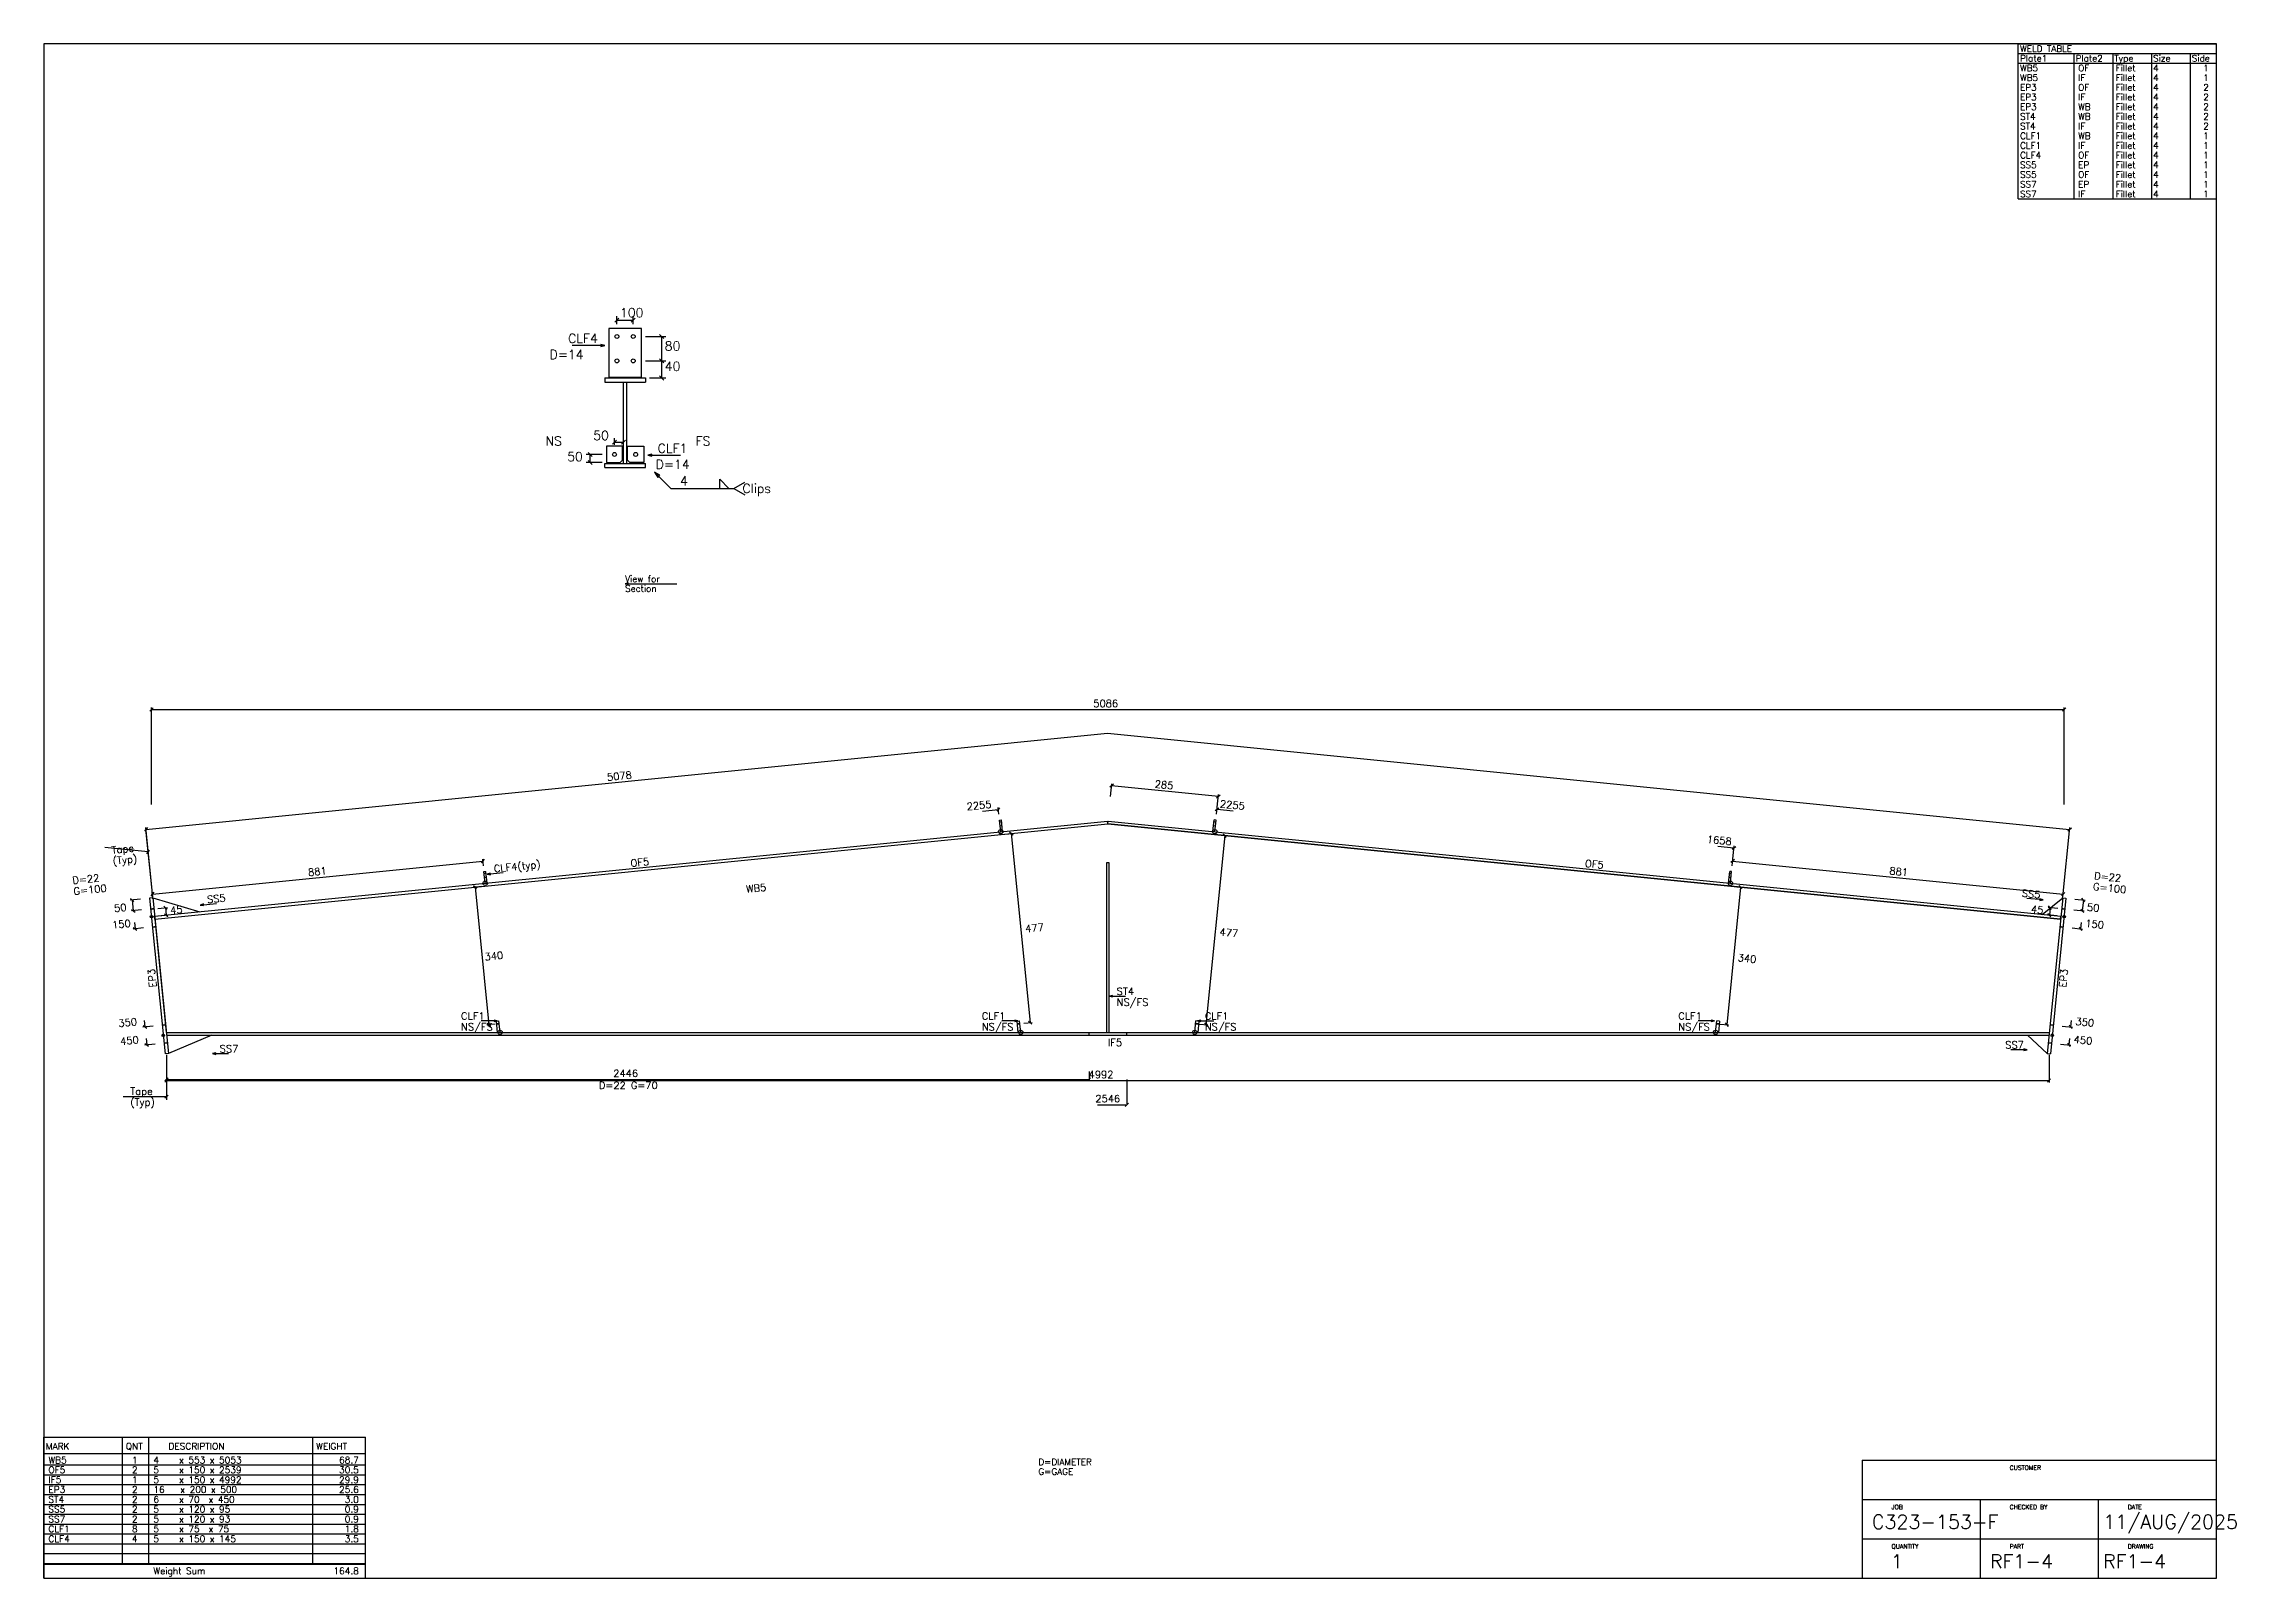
# Model space of a CAD drawing. Extents: x 0 to 849, y 0 to 594.
import ezdxf
from ezdxf.enums import TextEntityAlignment as Align

# ---------------------------------------------------------------- set-up
doc = ezdxf.new("R2010")
doc.units = 0
doc.linetypes.add('CONTIN', pattern=[0])
doc.linetypes.add('DASHED', pattern=[2.3812, 1.5875, -0.7937])
doc.layers.get('0').update_dxf_attribs({"linetype": 'CONTIN'})
for name, color, linetype in [('1', 7, 'CONTIN'), ('11', 7, 'CONTIN'), ('12', 2, 'CONTIN'), ('13', 2, 'CONTIN'), ('14', 7, 'CONTIN'), ('15', 6, 'CONTIN'), ('2', 7, 'CONTIN'), ('20', 7, 'CONTIN'), ('21', 7, 'CONTIN'), ('22', 7, 'CONTIN'), ('3', 1, 'CONTIN'), ('4', 1, 'CONTIN'), ('5', 7, 'CONTIN'), ('6', 4, 'CONTIN'), ('7', 3, 'DASHED'), ('9', 7, 'CONTIN')]:
    doc.layers.add(name, color=color, linetype=linetype)
doc.styles.add('SIMPLEX', font='SIMPLEX')

# ---------------------------------------------------------------- blocks, each defined once
blk = doc.blocks.new('ARROW')
at = {"layer": '2'}
blk.add_line((-0.635, -0.635), (0.635, 0.635), dxfattribs=at)
blk = doc.blocks.new('FLGHOL')
at = {"layer": '6'}
blk.add_solid([(-6.35, 0), (6.35, 0), (-6.35, 25.4), (6.35, 25.4)], dxfattribs=at)
blk = doc.blocks.new('GRTCLPB')
at = {"layer": '13'}
for p, q in [((-12.7, 0), (-12.7, 152.4)), ((-12.7, 152.4), (12.7, 152.4)), ((-12.7, 0), (12.7, 0)), ((12.7, 0), (12.7, 152.4))]:
    blk.add_line(p, q, dxfattribs=at)
at = {"layer": '6'}
for points in [[(-12.7, 119.38), (12.7, 119.38), (-12.7, 134.62), (12.7, 134.62)], [(-12.7, 68.58), (12.7, 68.58), (-12.7, 83.82), (12.7, 83.82)]]:
    blk.add_solid(points, dxfattribs=at)
blk = doc.blocks.new('ARROWP')
for p, q in [((0, 0), (-1.27, 0.317)), ((-1.27, 0.317), (-1.27, -0.317)), ((-1.27, -0.317), (0, 0))]:
    blk.add_line(p, q)
blk = doc.blocks.new('BRCCLP', base_point=(12.7, 0))
at = {"layer": '1'}
blk.add_solid([(-12.7, 68.58), (12.7, 68.58), (-12.7, 83.82), (12.7, 83.82)], dxfattribs=at)
at = {"layer": '2'}
for p in [(-12.7, 101.6), (12.7, 0)]:
    blk.add_line(p, (12.7, 101.6), dxfattribs=at)
blk = doc.blocks.new('CIRCLE')
at = {"layer": '1'}
blk.add_circle((0, 0), 10.2, dxfattribs=at)
blk = doc.blocks.new('ASMPIECE', base_point=(8708.566, 9387.727))
at = {"layer": '1'}
for p, q in [((8707.8, 9142.762), (11234.23, 9395.404)), ((8708.566, 9135.084), (11235, 9387.727)), ((11235, 9387.727), (11234.23, 9395.404)), ((11235, 9387.727), (11235.77, 9395.404)), ((13761.4, 9135.087), (11235, 9387.727)), ((11235, 9387.727), (13761.4, 9135.087)), ((11235.77, 9395.404), (13762.17, 9142.765)), ((8708.566, 9135.084), (8707.8, 9142.762)), ((8708.566, 9135.084), (8738.576, 8834.981)), ((13761.4, 9135.087), (13762.17, 9142.765)), ((9612.921, 8864.924), (9615.915, 8834.981)), ((10993.57, 8864.924), (10996.57, 8834.981)), ((11476.39, 8864.924), (11473.4, 8834.981)), ((12857.15, 8864.924), (12854.15, 8834.981)), ((8739.076, 8834.981), (8739.349, 8827.266)), ((8739.076, 8834.981), (13730.89, 8834.981)), ((8739.349, 8827.266), (13730.62, 8827.266)), ((13730.89, 8834.981), (13730.62, 8827.266))]:
    blk.add_line(p, q, dxfattribs=at)
at = {"layer": '12'}
for p, q in [((8702.929, 9191.472), (8694.397, 9190.618)), ((8694.397, 9190.618), (8735.686, 8777.741)), ((8702.929, 9191.472), (8744.216, 8778.595)), ((13767.04, 9191.475), (13725.75, 8778.595)), ((13775.57, 9190.622), (13734.28, 8777.741)), ((13767.04, 9191.475), (13775.57, 9190.622)), ((8744.216, 8778.595), (8735.686, 8777.741)), ((13725.75, 8778.595), (13734.28, 8777.741))]:
    blk.add_line(p, q, dxfattribs=at)
at = {"layer": '15'}
for centre in [(10951.11, 9367.093), (11518.856, 9367.096), (9584.128, 9230.395), (12885.938, 9230.388), (9623.67, 8834.981), (11004.321, 8834.981), (11465.645, 8834.981), (12846.397, 8834.981)]:
    blk.add_circle(centre, 5.761, dxfattribs=at)
at = {"layer": '2'}
for p, q in [((8699.269, 9439.166), (8699.269, 9696.363)), ((8699.269, 9691.219), (13770.7, 9691.223)), ((13770.7, 9439.17), (13770.7, 9696.366)), ((8684.767, 9373.09), (11234.23, 9628.036)), ((11234.23, 9628.036), (13785.2, 9373.093)), ((11242.25, 9460.237), (11245.66, 9494.36)), ((11245.15, 9489.241), (11528.24, 9460.932)), ((10902.57, 9421.688), (10945.22, 9425.954)), ((10946.5, 9413.158), (10944.71, 9431.072)), ((11523.46, 9413.161), (11525.25, 9431.075)), ((11567.4, 9421.691), (11524.74, 9425.957)), ((11525.34, 9431.927), (11528.75, 9466.05)), ((8702.681, 9193.945), (8684.255, 9378.208)), ((10962.11, 9360.438), (10984.29, 9362.656)), ((10979.18, 9362.145), (11029.32, 8860.744)), ((13767.29, 9193.949), (13785.71, 9378.211)), ((11545.39, 9356.687), (11495.25, 8855.284)), ((11528.33, 9358.393), (11550.5, 9356.175)), ((12852.67, 9328.484), (12895.32, 9324.219)), ((12892.42, 9295.215), (12895.83, 9329.337)), ((8701.913, 9201.623), (9578.242, 9289.256)), ((9579.522, 9276.46), (9577.73, 9294.374)), ((12890.54, 9276.453), (12892.33, 9294.367)), ((12891.82, 9289.249), (13768.05, 9201.627)), ((8670.512, 9188.229), (8643.214, 9185.5)), ((8648.332, 9186.012), (8651.198, 9157.348)), ((8703.192, 9188.827), (8701.401, 9206.742)), ((9574.659, 9221.692), (9552.479, 9219.476)), ((9557.598, 9219.986), (9594.068, 8855.284)), ((12912.47, 9219.975), (12876, 8855.284)), ((12895.41, 9221.681), (12917.59, 9219.463)), ((13766.77, 9188.83), (13768.57, 9206.745)), ((13799.46, 9188.233), (13826.75, 9185.504)), ((13821.63, 9186.015), (13818.77, 9157.352)), ((8673.378, 9159.566), (8646.08, 9156.836)), ((8654.27, 9126.638), (8655.976, 9109.576)), ((8716.031, 9163.832), (8741.624, 9166.392)), ((8718.036, 9143.786), (8743.628, 9146.346)), ((8736.505, 9165.88), (8738.51, 9145.834)), ((13751.93, 9143.789), (13726.34, 9146.348)), ((13753.94, 9163.835), (13728.34, 9166.394)), ((13733.46, 9165.882), (13731.46, 9145.836)), ((13796.59, 9159.57), (13823.89, 9156.84)), ((13815.7, 9126.642), (13813.99, 9109.58)), ((8678.155, 9111.795), (8650.857, 9109.064)), ((13791.81, 9111.799), (13819.11, 9109.068)), ((8704.156, 8851.787), (8676.857, 8849.058)), ((8680.271, 8866.63), (8681.977, 8849.569)), ((9611.13, 8856.99), (9588.95, 8854.772)), ((11012.25, 8859.038), (11034.43, 8861.256)), ((11478.18, 8856.99), (11500.36, 8854.772)), ((12858.94, 8856.99), (12881.12, 8854.772)), ((13765.81, 8851.787), (13793.11, 8849.058)), ((13789.7, 8866.63), (13787.99, 8849.569)), ((8708.934, 8804.016), (8681.635, 8801.285)), ((8685.047, 8818.857), (8686.753, 8801.797)), ((13761.03, 8804.016), (13788.33, 8801.286)), ((13784.92, 8818.858), (13783.21, 8801.798)), ((8739.349, 8730.902), (8739.349, 8705.184)), ((11185.27, 8730.902), (11185.27, 8705.184)), ((13730.62, 8775.826), (13730.62, 8702.097)), ((8739.349, 8710.327), (11185.27, 8710.327)), ((8739.349, 8707.24), (13730.62, 8707.24)), ((11285.27, 8709.778), (11285.27, 8645.65)), ((11208.11, 8643.113), (11285.27, 8643.113))]:
    blk.add_line(p, q, dxfattribs=at)
at = {"layer": '3'}
for p, q in [((8702.681, 9193.945), (8685.62, 9364.56)), ((8690.738, 9313.376), (8576.087, 9324.841)), ((9589.503, 9254.194), (9632.156, 9258.46)), ((13714.83, 9186.099), (13672.18, 9190.364)), ((8828.91, 9172.438), (8871.563, 9176.703)), ((11239.29, 8931.001), (11282.15, 8931.001)), ((9616.233, 8865.628), (9573.366, 8865.628)), ((10996.88, 8865.628), (10954.02, 8865.628)), ((11473.08, 8865.628), (11515.95, 8865.628)), ((12843.55, 8865.628), (12800.68, 8865.628)), ((8861.063, 8778.595), (8903.93, 8778.595)), ((13672.28, 8788.858), (13629.42, 8788.858)), ((8739.349, 8775.826), (8739.349, 8702.097)), ((8739.349, 8775.826), (8739.349, 8655.801)), ((8739.349, 8664.375), (8624.125, 8664.375))]:
    blk.add_line(p, q, dxfattribs=at)
at = {"layer": '9'}
for p, q in [((11232.43, 8834.981), (11232.43, 9284.981)), ((11232.43, 9284.981), (11237.57, 9284.981)), ((11237.57, 9284.981), (11237.57, 8834.981)), ((8702.929, 9191.472), (8827.204, 9154.702)), ((13712.72, 9147.711), (13767.04, 9191.475)), ((8859.349, 8827.266), (8744.216, 8778.595)), ((13674, 8827.266), (13725.75, 8778.595))]:
    blk.add_line(p, q, dxfattribs=at)
at = {"layer": '1', "yscale": 0.203, "zscale": 0.203}
for p, xscale, rotation in [((10953.67, 9367.349), 0.203, 5.711), ((11516.3, 9367.352), -0.203, -5.711), ((9586.688, 9230.65), 0.203, 5.711), ((12883.38, 9230.644), -0.203, -5.711)]:
    blk.add_blockref('GRTCLPB', p, dxfattribs=dict(at, xscale=xscale, rotation=rotation))
at = {"layer": '15', "xscale": 0.338, "yscale": 0.338, "zscale": 0.338}
for p in [(8699.269, 9141.908), (13770.7, 9141.911), (8730.732, 8827.266), (13739.23, 8827.266)]:
    blk.add_blockref('CIRCLE', p, dxfattribs=at)
at = {"layer": '2', "xscale": 6.751, "yscale": 6.751, "zscale": 6.751}
for p, rotation in [((8699.269, 9691.219), 180), ((11245.15, 9489.241), 174.289), ((10945.22, 9425.954), 5.711), ((11524.74, 9425.957), 174.289), ((11528.24, 9460.932), -5.711), ((8684.767, 9373.09), 185.711), ((10979.18, 9362.145), 95.711), ((11545.39, 9356.687), 84.289), ((13785.2, 9373.093), -5.711), ((12895.32, 9324.219), -5.711), ((9578.242, 9289.256), 5.711), ((12891.82, 9289.249), 174.289), ((8648.332, 9186.012), 95.711), ((8701.913, 9201.623), 185.711), ((9557.598, 9219.986), 95.711), ((12912.47, 9219.975), 84.289), ((13768.05, 9201.627), -5.711), ((13821.63, 9186.015), 84.29), ((8651.198, 9157.348), -84.289), ((8736.505, 9165.88), 95.711), ((8738.51, 9145.834), -84.289), ((13731.46, 9145.836), -95.71), ((13733.46, 9165.882), 84.29), ((13818.77, 9157.352), -95.71), ((8655.976, 9109.576), -84.289), ((13813.99, 9109.58), -95.71), ((8681.977, 8849.569), -84.289), ((9594.068, 8855.284), -84.289), ((11029.32, 8860.744), -84.289), ((11495.25, 8855.284), -95.711), ((12876, 8855.284), -95.711), ((13787.99, 8849.569), -95.71), ((8686.753, 8801.797), -84.289), ((13783.21, 8801.798), -95.71), ((8739.349, 8710.327), 180)]:
    blk.add_blockref('ARROW', p, dxfattribs=dict(at, rotation=rotation))
for p in [(13770.7, 9691.223), (11185.27, 8710.327), (13730.62, 8707.24), (11285.27, 8643.113)]:
    blk.add_blockref('ARROW', p, dxfattribs=at)
at = {"layer": '3', "xscale": 6.751, "yscale": 6.751, "zscale": 6.751}
for name, p, rotation in [('ARROW', (8690.738, 9313.376), 5.711), ('ARROWP', (9589.503, 9254.194), 185.711), ('ARROWP', (13714.83, 9186.099), -5.711), ('ARROWP', (8828.91, 9172.438), 185.711), ('ARROWP', (11239.29, 8931.001), 180), ('ARROWP', (11473.08, 8865.628), 180), ('ARROWP', (8861.063, 8778.595), 180), ('ARROW', (8739.349, 8707.24), 180)]:
    blk.add_blockref(name, p, dxfattribs=dict(at, rotation=rotation))
for name, p in [('ARROWP', (9616.233, 8865.628)), ('ARROWP', (10996.88, 8865.628)), ('ARROWP', (12843.55, 8865.628)), ('ARROWP', (13672.28, 8788.858)), ('ARROW', (8739.349, 8664.375))]:
    blk.add_blockref(name, p, dxfattribs=at)
at = {"layer": '6', "xscale": 0.304}
for p, yscale, zscale, rotation in [((8697.265, 9161.954), 0.338, 0.338, -84.289), ((13764.17, 9162.812), 0.338, 0.338, -95.71), ((8702.042, 9114.183), 0.338, 0.338, -84.289), ((13759.4, 9115.04), 0.338, 0.338, -95.71), ((8728.042, 8854.176), 0.338, 0.338, -84.289), ((13733.4, 8855.028), 0.338, 0.338, -95.71), ((8732.819, 8806.403), 0.338, 0.338, -84.289), ((11185, 8834.981), 0.304, 0.304, 180), ((11285, 8834.981), 0.304, 0.304, 180), ((13728.62, 8807.257), 0.338, 0.338, -95.71)]:
    blk.add_blockref('FLGHOL', p, dxfattribs=dict(at, yscale=yscale, zscale=zscale, rotation=rotation))
at = {"layer": '7', "yscale": 0.304, "zscale": 0.304}
for p, xscale, rotation in [((9623.67, 8834.981), 0.304, 5.711), ((11004.32, 8834.981), 0.304, 5.711), ((11465.64, 8834.981), -0.304, -5.711), ((12846.4, 8834.981), -0.304, -5.711)]:
    blk.add_blockref('BRCCLP', p, dxfattribs=dict(at, xscale=xscale, rotation=rotation))
at = {"layer": '11', "style": 'SIMPLEX'}
for s, p in [('5086', (11196.58, 9697.622)), ('2446', (9923.902, 8716.729)), ('4992', (11184.18, 8713.642)), ('2546', (11202.06, 8649.515))]:
    blk.add_text(s, height=19.204, dxfattribs=at).set_placement(p)
for s, rotation, p in [('5078', 5.711, (9908.315, 9501.877)), ('285', -5.711, (11358.67, 9484.322)), ('2255', 5.711, (10861.78, 9424.043)), ('2255', -5.711, (11531.75, 9431.69)), ('1658', -5.711, (12822.71, 9337.914)), ('881', 5.711, (9115.555, 9249.421)), ('881', -5.711, (13306.69, 9254.195)), ('150', 5.711, (8596.079, 9110.021)), ('50', 5.711, (8601.334, 9153.97)), ('45', 5.711, (8749.839, 9148.575)), ('45', -5.71, (13681.91, 9152.398)), ('150', -5.71, (13826.12, 9114.802)), ('50', -5.71, (13830.41, 9157.796)), ('477', 5.711, (11017.01, 9099.854)), ('477', -5.711, (11530.53, 9092.098)), ('340', 5.711, (9583.477, 9025.533)), ('340', -5.711, (12904.45, 9023.741)), ('350', 5.711, (8612.525, 8849.058)), ('350', -5.71, (13800.12, 8854.79)), ('450', 5.711, (8617.303, 8801.285)), ('450', -5.71, (13795.34, 8807.019))]:
    blk.add_text(s, height=19.204, rotation=rotation, dxfattribs=at).set_placement(p)
at = {"layer": '21', "style": 'SIMPLEX'}
for s, rotation, p in [('D=22', 5.711, (8490.754, 9228.153)), ('D=22', -5.71, (13849.55, 9241.124)), ('G=100', 5.711, (8493.62, 9199.49)), ('G=100', -5.71, (13846.68, 9212.461))]:
    blk.add_text(s, height=19.204, rotation=rotation, dxfattribs=at).set_placement(p)
blk.add_text('D=22 G=70', height=19.204, dxfattribs=at).set_placement((9885.495, 8684.95))
at = {"layer": '3', "style": 'SIMPLEX'}
for s, rotation, p in [('Tape', 5.711, (8594.717, 9308.599)), ('(Typ)', 5.711, (8597.584, 9279.935)), ('CLF4(typ)', 5.711, (9608.293, 9259.29)), ('OF5', 5.711, (9970.538, 9273.86)), ('OF5', -5.711, (12499.45, 9273.861)), ('SS5', 5.711, (8847.7, 9177.533)), ('WB5', 5.711, (10276.99, 9205.077)), ('SS5', -5.711, (13657.83, 9195.017)), ('EP3', 95.71, (8713.131, 8955.038)), ('EP3', 84.289, (13775.95, 8953.13))]:
    blk.add_text(s, height=19.204, rotation=rotation, dxfattribs=at).set_placement(p)
for s, p in [('ST4', (11258.49, 8934.202)), ('NS/FS', (11258.49, 8905.396)), ('CLF1', (9520.213, 8868.828)), ('NS/FS', (9520.213, 8840.022)), ('CLF1', (10900.86, 8868.828)), ('NS/FS', (10900.86, 8840.022)), ('CLF1', (11492.29, 8868.828)), ('NS/FS', (11492.29, 8840.022)), ('CLF1', (12747.53, 8868.828)), ('NS/FS', (12747.53, 8840.022)), ('SS7', (8880.268, 8781.795)), ('IF5', (11234.98, 8798.46)), ('SS7', (13614.67, 8792.059)), ('Tape', (8643.329, 8669.176)), ('(Typ)', (8643.329, 8640.37))]:
    blk.add_text(s, height=19.204, dxfattribs=at).set_placement(p)
blk = doc.blocks.new('ASMPLATE')
at = {"layer": '14'}
for p, q in [((0, 0), (0, 54.61)), ((0, 54.61), (124.46, 54.61)), ((30.48, 5.398), (30.48, 54.61)), ((40.64, 5.398), (40.64, 54.61)), ((104.14, 5.398), (104.14, 54.61)), ((104.14, 5.398), (104.14, 54.61)), ((124.46, 5.398), (124.46, 54.61)), ((124.46, 0), (124.46, 54.61)), ((0, 48.26), (124.46, 48.26)), ((0, 43.815), (124.46, 43.815)), ((0, 40.005), (124.46, 40.005)), ((0, 36.195), (124.46, 36.195)), ((0, 32.385), (124.46, 32.385)), ((0, 28.575), (124.46, 28.575)), ((0, 24.765), (124.46, 24.765)), ((0, 20.955), (124.46, 20.955)), ((0, 17.145), (124.46, 17.145)), ((0, 13.335), (124.46, 13.335)), ((0, 9.525), (124.46, 9.525)), ((0, 5.715), (124.46, 5.715)), ((0, 5.398), (124.46, 5.398)), ((0, 0), (124.46, 0))]:
    blk.add_line(p, q, dxfattribs=at)
at = {"layer": '14', "style": 'SIMPLEX'}
for s, p in [('MARK', (0.762, 49.784)), ('QNT', (31.75, 49.784)), ('DESCRIPTION', (48.26, 49.784)), ('WEIGHT', (105.41, 49.784)), ('WB5', (1.778, 44.45)), ('OF5', (1.778, 40.64)), ('  2', (30.607, 40.64)), ('  1', (30.607, 44.45)), ('4    x 553 x 5053', (42.418, 44.45)), ('5    x 150 x 2539', (42.418, 40.64)), ('IF5', (1.778, 36.83)), ('EP3', (1.778, 33.02)), ('  2', (30.607, 33.02)), ('  1', (30.607, 36.83)), ('5    x 150 x 4992', (42.418, 36.83)), ('16   x 200 x 500', (42.418, 33.02)), ('ST4', (1.778, 29.21)), ('SS5', (1.778, 25.4)), ('  2', (30.607, 29.21)), ('  2', (30.607, 25.4)), ('5    x 120 x 95', (42.418, 25.4)), ('6    x 70  x 450', (42.418, 29.21)), ('SS7', (1.778, 21.59)), ('CLF1', (1.778, 17.78)), ('  2', (30.607, 21.59)), ('  8', (30.607, 17.78)), ('5    x 120 x 93', (42.418, 21.59)), ('5    x 75  x 75', (42.418, 17.78)), ('CLF4', (1.778, 13.97)), ('  4', (30.607, 13.97)), ('5    x 150 x 145', (42.418, 13.97)), ('Weight Sum', (42.418, 1.524))]:
    blk.add_text(s, height=2.54, dxfattribs=at).set_placement(p)
for s, p in [('   30.5', (121.92, 40.64)), ('   68.7', (121.92, 44.45)), ('   29.9', (121.92, 36.83)), ('   25.6', (121.92, 33.02)), ('    3.0', (121.92, 29.21)), ('    0.9', (121.92, 25.4)), ('    0.9', (121.92, 21.59)), ('    1.8', (121.92, 17.78)), ('    3.5', (121.92, 13.97)), ('  164.8', (121.92, 1.524))]:
    blk.add_text(s, height=2.54, dxfattribs=at).set_placement(p, align=Align.RIGHT)
blk = doc.blocks.new('ASMTITLE')
for p, q in [((0, 30.48), (91.44, 30.48)), ((0, 30.48), (0, 0)), ((91.44, 0), (91.44, 30.48)), ((0, 20.32), (91.44, 20.32)), ((30.48, 20.32), (30.48, 0)), ((60.96, 20.32), (60.96, 0)), ((0, 10.16), (91.44, 10.16)), ((0, 0), (91.44, 0))]:
    blk.add_line(p, q)
at = {"style": 'SIMPLEX'}
for s, height, p in [('CUSTOMER', 1.143, (38.1, 27.94)), ('JOB', 1.143, (7.62, 17.78)), ('CHECKED BY', 1.143, (38.1, 17.78)), ('11/AUG/2025', 3.607, (62.23, 12.7)), ('DATE', 1.143, (68.58, 17.78)), ('C323-153-F', 3.607, (2.54, 12.7)), ('QUANTITY', 1.143, (7.62, 7.62)), ('  1', 3.607, (2.54, 2.54)), ('RF1-4', 3.607, (33.02, 2.54)), ('PART', 1.143, (38.1, 7.62)), ('RF1-4', 3.607, (62.23, 2.54)), ('DRAWING', 1.143, (68.58, 7.62))]:
    blk.add_text(s, height=height, dxfattribs=at).set_placement(p)
blk = doc.blocks.new('ASMSECTN')
at = {"layer": '1'}
for p, q in [((-6.35, 27.94), (6.35, 27.94)), ((-6.35, 27.94), (-6.35, 26.67)), ((6.35, 27.94), (6.35, 26.67)), ((-6.35, 26.67), (6.35, 26.67)), ((-0.508, 1.27), (-0.508, 26.67)), ((0.508, 1.27), (0.508, 26.67)), ((-6.35, 0), (-6.35, 1.27)), ((-6.35, 1.27), (6.35, 1.27)), ((-6.35, 0), (6.35, 0)), ((6.35, 0), (6.35, 1.27))]:
    blk.add_line(p, q, dxfattribs=at)
at = {"layer": '13'}
for p, q in [((5.08, 43.434), (-5.08, 43.434)), ((-5.08, 43.434), (-5.08, 28.194)), ((5.08, 28.194), (5.08, 43.434)), ((-5.08, 28.194), (5.08, 28.194)), ((-0.762, 6.604), (-5.842, 6.604)), ((-5.842, 6.604), (-5.842, 1.524)), ((-5.842, 1.524), (-1.524, 1.524)), ((-0.762, 2.286), (-1.524, 1.524)), ((-0.762, 2.286), (-0.762, 6.604)), ((0.762, 6.604), (5.842, 6.604)), ((0.762, 2.286), (0.762, 6.604)), ((0.762, 2.286), (1.524, 1.524)), ((5.842, 1.524), (1.524, 1.524)), ((5.842, 6.604), (5.842, 1.524))]:
    blk.add_line(p, q, dxfattribs=at)
at = {"layer": '3'}
for p, q in [((-2.54, 44.704), (-2.54, 47.244)), ((-2.54, 45.974), (2.54, 45.974)), ((2.54, 44.704), (2.54, 47.244)), ((-6.35, 38.1), (-16.51, 38.1)), ((6.35, 40.894), (12.7, 40.894)), ((11.43, 27.94), (11.43, 40.894)), ((6.35, 33.274), (12.7, 33.274)), ((7.62, 27.94), (12.7, 27.94)), ((-3.302, 7.112), (-3.302, 9.144)), ((-3.302, 7.874), (-0.508, 7.874)), ((-0.508, 7.874), (-0.508, 9.144)), ((-7.112, 4.064), (-12.192, 4.064)), ((-7.112, 1.524), (-12.192, 1.524)), ((-10.922, 1.524), (-10.922, 4.064)), ((7.112, 3.81), (17.272, 3.81))]:
    blk.add_line(p, q, dxfattribs=at)
at = {"layer": '4'}
for p, q in [((9.195, -1.422), (14.315, -6.543)), ((14.315, -6.543), (33.091, -6.543)), ((29.535, -3.698), (32.38, -6.543)), ((29.535, -6.543), (29.535, -3.698)), ((33.091, -6.543), (33.945, -6.543)), ((33.945, -6.543), (37.358, -4.552)), ((33.945, -6.543), (37.358, -8.534))]:
    blk.add_line(p, q, dxfattribs=at)
at = {"layer": '1'}
for p, rotation in [((-2.54, 45.974), 180), ((11.43, 40.894), 90), ((11.43, 33.274), 270), ((11.43, 33.274), 90), ((11.43, 27.94), 270), ((-0.508, 7.874), 180), ((-10.922, 4.064), 270), ((-10.922, 1.524), 90)]:
    blk.add_blockref('ARROW', p, dxfattribs=dict(at, rotation=rotation))
at = {"layer": '1', "xscale": 0.06, "yscale": 0.06, "zscale": 0.06}
for p in [(-2.54, 40.894), (2.54, 40.894), (-2.54, 33.274), (2.54, 33.274), (-3.302, 4.064), (3.302, 4.064)]:
    blk.add_blockref('CIRCLE', p, dxfattribs=at)
at = {"layer": '1'}
for p in [(2.54, 45.974), (-3.302, 7.874)]:
    blk.add_blockref('ARROW', p, dxfattribs=at)
at = {"layer": '3'}
blk.add_blockref('ARROWP', (-6.35, 38.1), dxfattribs=at)
at = {"layer": '3', "rotation": 180}
blk.add_blockref('ARROWP', (7.112, 3.81), dxfattribs=at)
at = {"layer": '4', "xscale": 1.5, "yscale": 1.5, "zscale": 1.5, "rotation": 135}
blk.add_blockref('ARROWP', (9.195, -1.422), dxfattribs=at)
at = {"layer": '1', "style": 'SIMPLEX'}
for s, p in [('CLF4', (-17.78, 38.862)), ('CLF1', (10.16, 4.572))]:
    blk.add_text(s, height=2.845, dxfattribs=at).set_placement(p)
at = {"layer": '21', "style": 'SIMPLEX'}
for p in [(-23.571, 33.833), (9.55, -0.457)]:
    blk.add_text('D=14', height=2.845, dxfattribs=at).set_placement(p)
at = {"layer": '3', "style": 'SIMPLEX'}
for s, p in [('100', (-1.592, 46.922)), ('80', (12.378, 36.508)), ('40', (12.378, 30.158)), ('NS', (-24.841, 6.858)), ('50', (-9.94, 8.568)), ('FS', (21.996, 6.858)), ('50', (-18.068, 1.964))]:
    blk.add_text(s, height=2.845, dxfattribs=at).set_placement(p)
at = {"layer": '4', "style": 'SIMPLEX'}
blk.add_text('Clips', height=2.845, dxfattribs=at).set_placement((36.647, -7.965))
at = {"layer": '5', "style": 'SIMPLEX'}
blk.add_text('4', height=2.845, dxfattribs=at).set_placement((17.16, -5.595))
blk = doc.blocks.new('ASMBOLT')
at = {"layer": '21', "style": 'SIMPLEX'}
for s, p in [('G=GAGE', (0, 0)), ('D=DIAMETER', (0, 3.81))]:
    blk.add_text(s, height=2.54, dxfattribs=at).set_placement(p)
blk = doc.blocks.new('ASMVIEW')
at = {"layer": '21'}
blk.add_line((0, 0), (20.32, 0), dxfattribs=at)
at = {"layer": '21', "rotation": 180}
blk.add_blockref('ARROWP', (0, 0), dxfattribs=at)
at = {"layer": '21', "style": 'SIMPLEX'}
for s, p in [('View for', (0, 0.635)), ('Section', (0, -3.175))]:
    blk.add_text(s, height=2.54, dxfattribs=at).set_placement(p)
blk = doc.blocks.new('ASM_WELD', base_point=(0, 60.96))
at = {"layer": '20'}
for p, q in [((0, 60.96), (77.978, 60.96)), ((0, 0), (0, 60.96)), ((77.978, 0), (77.978, 60.96)), ((0, 57.15), (77.978, 57.15)), ((0, 53.34), (77.978, 53.34)), ((22.098, 0), (22.098, 57.15)), ((37.338, 0), (37.338, 57.15)), ((52.578, 0), (52.578, 57.15)), ((67.818, 0), (67.818, 57.15)), ((0, 0), (77.978, 0))]:
    blk.add_line(p, q, dxfattribs=at)
at = {"layer": '14', "style": 'SIMPLEX'}
for s, p in [('WELD TABLE', (0.762, 57.785)), ('WB5', (0.762, 50.165)), ('Plate1', (0.762, 53.975)), ('Plate2', (22.606, 53.975)), ('OF', (23.622, 50.165)), ('Type', (37.846, 53.975)), ('Fillet', (38.354, 50.165)), ('Size', (53.086, 53.975)), ('4', (53.086, 50.165)), ('Side', (68.326, 53.975)), ('  1', (69.342, 50.165)), ('WB5', (0.762, 46.355)), ('EP3', (0.762, 42.545)), ('OF', (23.622, 42.545)), ('IF', (23.622, 46.355)), ('Fillet', (38.354, 46.355)), ('Fillet', (38.354, 42.545)), ('4', (53.086, 46.355)), ('4', (53.086, 42.545)), ('  2', (69.342, 42.545)), ('  1', (69.342, 46.355)), ('EP3', (0.762, 38.735)), ('EP3', (0.762, 34.925)), ('WB', (23.622, 34.925)), ('IF', (23.622, 38.735)), ('Fillet', (38.354, 38.735)), ('Fillet', (38.354, 34.925)), ('4', (53.086, 38.735)), ('4', (53.086, 34.925)), ('  2', (69.342, 38.735)), ('  2', (69.342, 34.925)), ('ST4', (0.762, 31.115)), ('ST4', (0.762, 27.305)), ('CLF1', (0.762, 23.495)), ('WB', (23.622, 31.115)), ('WB', (23.622, 23.495)), ('IF', (23.622, 27.305)), ('Fillet', (38.354, 31.115)), ('Fillet', (38.354, 27.305)), ('Fillet', (38.354, 23.495)), ('4', (53.086, 31.115)), ('4', (53.086, 27.305)), ('4', (53.086, 23.495)), ('  2', (69.342, 31.115)), ('  2', (69.342, 27.305)), ('  1', (69.342, 23.495)), ('CLF1', (0.762, 19.685)), ('CLF4', (0.762, 15.875)), ('OF', (23.622, 15.875)), ('IF', (23.622, 19.685)), ('Fillet', (38.354, 19.685)), ('Fillet', (38.354, 15.875)), ('4', (53.086, 19.685)), ('4', (53.086, 15.875)), ('  1', (69.342, 19.685)), ('  1', (69.342, 15.875)), ('SS5', (0.762, 12.065)), ('SS5', (0.762, 8.255)), ('OF', (23.622, 8.255)), ('EP', (23.622, 12.065)), ('Fillet', (38.354, 12.065)), ('Fillet', (38.354, 8.255)), ('4', (53.086, 12.065)), ('4', (53.086, 8.255)), ('  1', (69.342, 12.065)), ('  1', (69.342, 8.255)), ('SS7', (0.762, 4.445)), ('SS7', (0.762, 0.635)), ('EP', (23.622, 4.445)), ('IF', (23.622, 0.635)), ('Fillet', (38.354, 4.445)), ('Fillet', (38.354, 0.635)), ('4', (53.086, 4.445)), ('4', (53.086, 0.635)), ('  1', (69.342, 4.445)), ('  1', (69.342, 0.635))]:
    blk.add_text(s, height=2.54, dxfattribs=at).set_placement(p)

msp = doc.modelspace()

# ---------------------------------------------------------------- linework, layer by layer
at = {"layer": '22'}
for p, q in [((841, 594), (0, 594)), ((0, 594), (0, 0)), ((841, 0), (841, 594)), ((0, 0), (841, 0))]:
    msp.add_line(p, q, dxfattribs=at)

# ---------------------------------------------------------------- block references
for name, p, xscale, yscale, zscale in [('ASM_WELD', (764.269, 594), 0.984, 0.984, 0.984), ('ASMSECTN', (225, 430), 1.24, 1.24, 1.24), ('ASMVIEW', (225, 385), 0.984, 0.984, 0.984), ('ASMPIECE', (43, 292), 0.146, 0.146, 0.146), ('ASMBOLT', (385, 40), 0.984, 0.984, 0.984), ('ASMTITLE', (703.84, 0), 1.5, 1.5, 1.5)]:
    msp.add_blockref(name, p, dxfattribs=dict(xscale=xscale, yscale=yscale, zscale=zscale))
msp.add_blockref('ASMPLATE', (0, 0))

doc.saveas('drawing.dxf')
